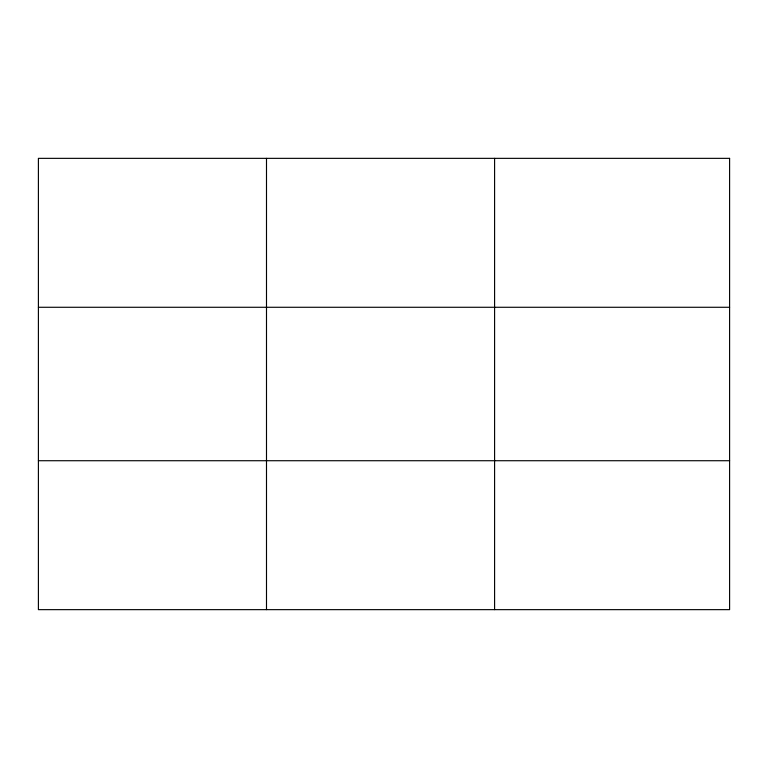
<?xml version="1.0" encoding="UTF-8"?>
<svg xmlns="http://www.w3.org/2000/svg" width="768" height="768" viewBox="0 0 768 768"><rect width="100%" height="100%" fill="white"/><g stroke="black" fill="none" stroke-linecap="round" stroke-linejoin="round"><path stroke-width="1.15" d="M266.496 609.648L266.496 158.352M494.592 609.648L494.592 158.352M38.4 307.277L729.6 307.277M38.4 460.723L729.6 460.723M729.6 158.352L729.6 609.648L38.4 609.648L38.4 158.352L729.6 158.352"/></g></svg>
